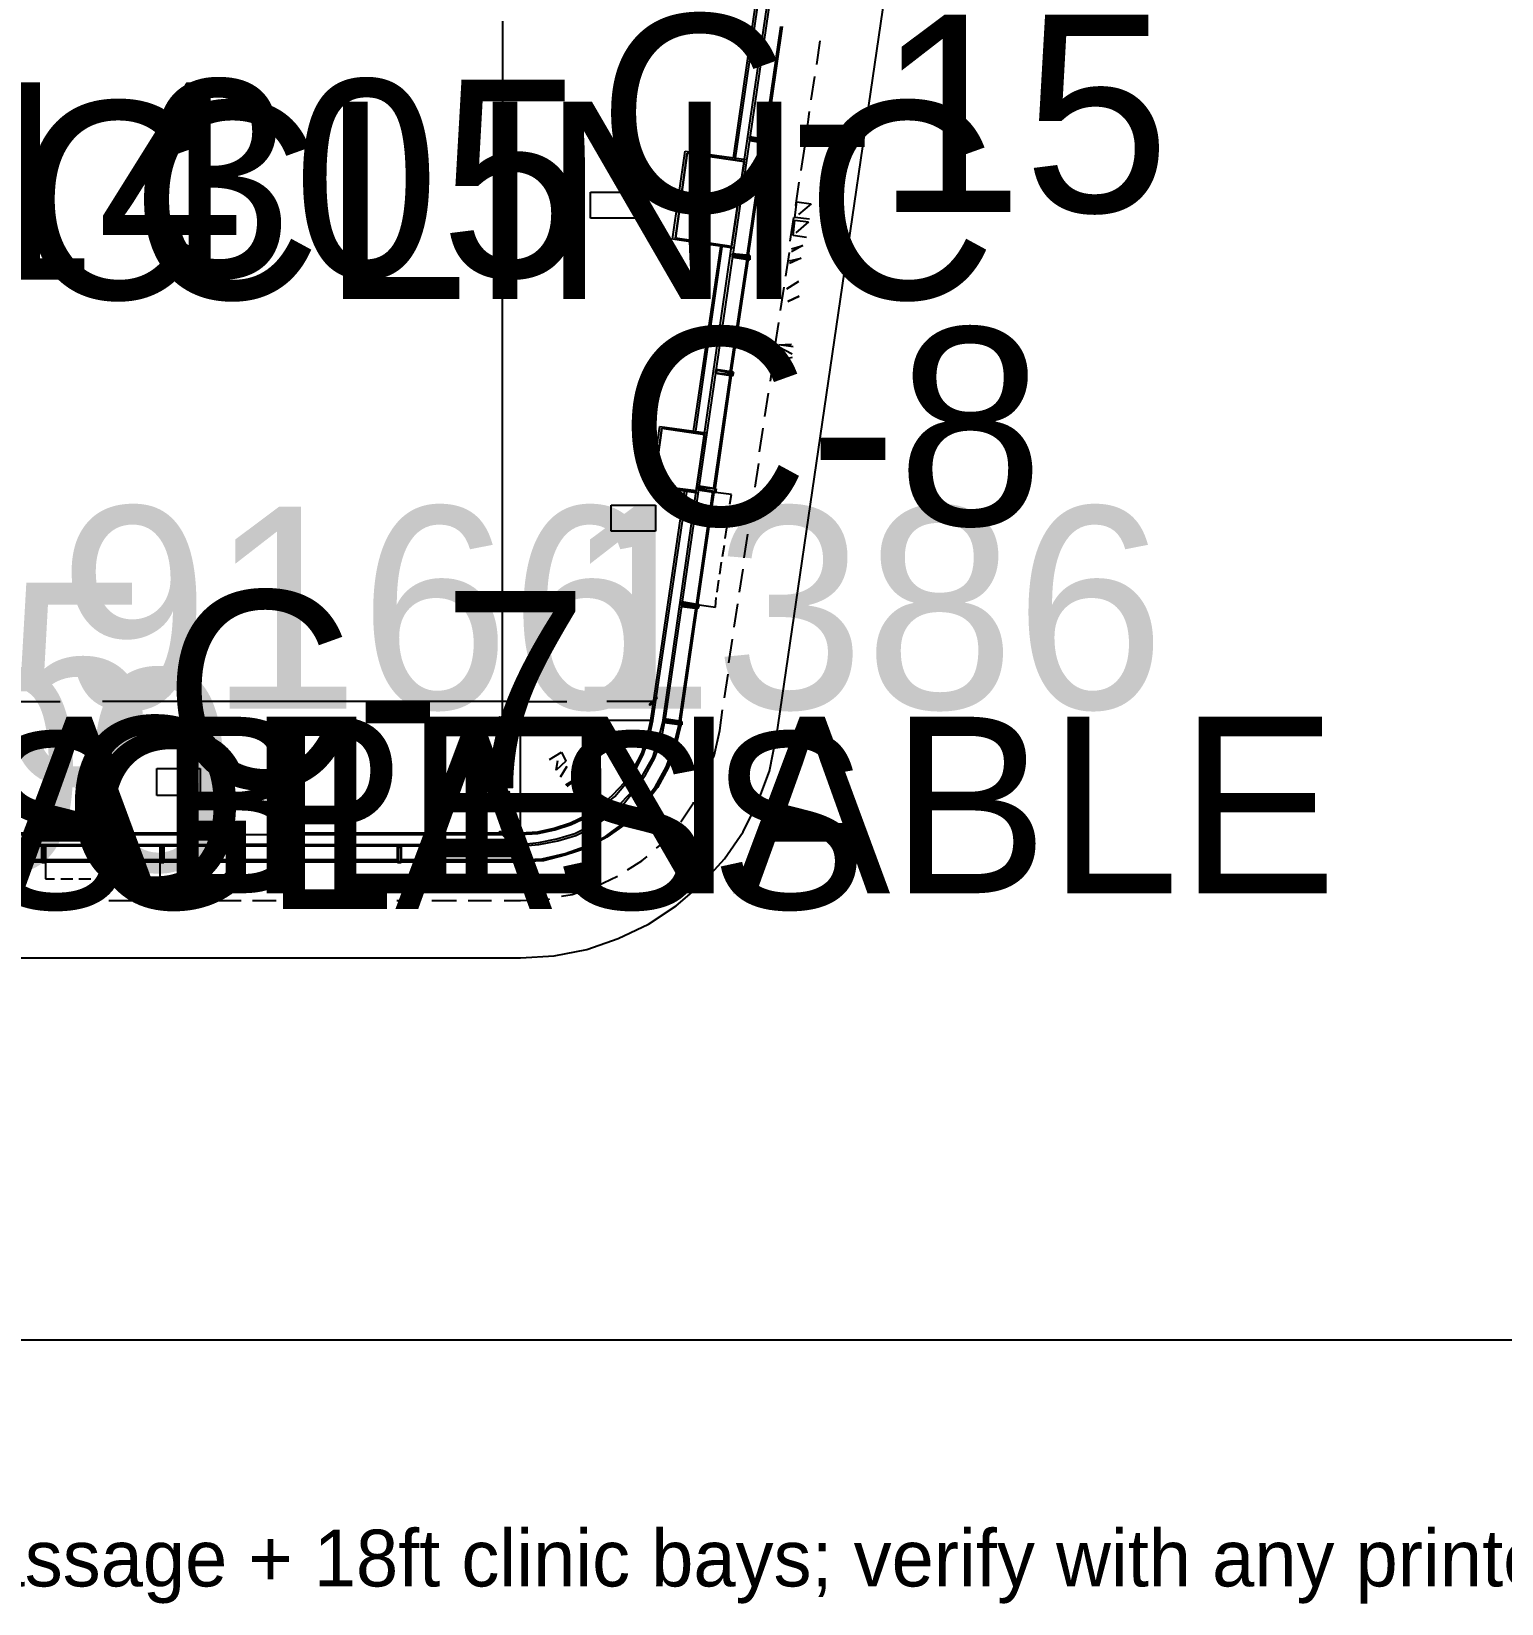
# Model space of a CAD drawing. Header units: feet. Extents: x -4 to 240, y -9 to 130.
# Drawn here: x 129.7 to 181.5, y -8.6 to 46.8 of the extents above; entities that cross this region are included whole.
import ezdxf

# ---------------------------------------------------------------- set-up
doc = ezdxf.new("R2010")
doc.units = ezdxf.units.FT
doc.layers.add('TEXT', color=3, linetype='Continuous')
doc.layers.add('WALLS', color=7, linetype='Continuous')

msp = doc.modelspace()

# ---------------------------------------------------------------- linework, layer by layer
at = {"layer": 'WALLS'}
for p, q in [((169.097, 112.089), (155.917, 21.882)), ((159.107, 71.26), (152, 22.456)), ((146.284, 62.775), (146.284, 41.531)), ((154.424, 42.36), (157.065, 60.606)), ((154.488, 42.271), (157.167, 60.67)), ((154.807, 42.233), (157.486, 60.644)), ((156.083, 46.992), (155.509, 43.037)), ((155.534, 42.998), (156.108, 46.992)), ((155.573, 42.998), (156.147, 46.992)), ((157.359, 45.652), (157.486, 46.482)), ((157.167, 44.402), (157.295, 45.231)), ((157.002, 43.164), (157.104, 43.994)), ((155.47, 42.871), (154.896, 38.915)), ((154.935, 38.915), (155.509, 42.871)), ((154.96, 38.915), (155.534, 42.871)), ((155.024, 43.062), (154.998, 43.1)), ((154.998, 43.1), (154.998, 42.973)), ((155.598, 42.998), (154.998, 43.1)), ((154.998, 42.973), (154.998, 43.1)), ((154.998, 43.1), (155.598, 42.998)), ((154.998, 42.973), (155.024, 43.062)), ((154.998, 43.062), (154.998, 43.062)), ((155.024, 42.998), (154.998, 42.973)), ((155.573, 42.909), (154.998, 42.973)), ((154.998, 42.973), (155.573, 42.871)), ((155.573, 42.871), (154.998, 42.973)), ((154.998, 42.973), (154.998, 42.973)), ((155.024, 43.062), (155.573, 42.998)), ((155.024, 42.998), (155.024, 43.062)), ((155.024, 43.062), (155.573, 42.973)), ((155.024, 42.998), (155.024, 43.062)), ((155.024, 43.062), (155.573, 42.973)), ((155.573, 42.909), (155.024, 42.998)), ((155.573, 42.909), (155.024, 42.998)), ((155.534, 42.871), (155.47, 42.871)), ((155.573, 42.998), (155.573, 42.909)), ((155.573, 42.871), (155.598, 42.998)), ((155.573, 42.973), (155.598, 42.998)), ((155.598, 42.998), (155.573, 42.871)), ((155.573, 42.973), (155.573, 42.909)), ((155.573, 42.973), (155.573, 42.909)), ((155.573, 42.973), (155.573, 42.973)), ((155.573, 42.909), (155.573, 42.871)), ((155.573, 42.871), (155.573, 42.871)), ((156.81, 41.914), (156.938, 42.743)), ((152.281, 39.49), (152.727, 42.59)), ((152.791, 42.526), (152.383, 39.528)), ((152.383, 39.528), (152.791, 42.526)), ((152.727, 42.59), (154.871, 42.297)), ((154.807, 42.233), (152.791, 42.526)), ((152.791, 42.526), (154.807, 42.233)), ((154.36, 39.234), (154.807, 42.233)), ((154.807, 42.233), (154.36, 39.234)), ((149.384, 41.148), (151.298, 41.148)), ((149.384, 40.23), (149.384, 41.148)), ((151.298, 41.148), (151.298, 40.23)), ((156.619, 40.676), (156.746, 41.506)), ((156.593, 40.255), (156.657, 40.804)), ((156.657, 40.804), (157.167, 40.74)), ((157.167, 40.74), (156.721, 40.357)), ((146.539, 39.936), (146.093, 39.847)), ((146.093, 39.847), (146.539, 39.936)), ((151.298, 40.23), (149.384, 40.23)), ((156.427, 39.426), (156.555, 40.255)), ((156.53, 39.617), (156.593, 40.166)), ((157.104, 40.191), (156.593, 40.255)), ((156.593, 40.166), (157.065, 40.102)), ((157.065, 40.102), (156.619, 39.719)), ((146.284, 18.501), (146.284, 39.745)), ((154.424, 39.171), (152.281, 39.49)), ((152.383, 39.528), (154.36, 39.234)), ((154.36, 39.234), (152.383, 39.528)), ((157.002, 39.553), (156.53, 39.617)), ((151.936, 22.456), (154.36, 39.234)), ((153.021, 32.727), (153.978, 39.234)), ((153.085, 32.638), (154.041, 39.298)), ((154.386, 38.89), (154.424, 38.979)), ((154.424, 38.954), (154.386, 38.979)), ((154.386, 38.979), (154.386, 38.852)), ((154.998, 38.915), (154.386, 38.979)), ((154.386, 38.852), (154.386, 38.979)), ((154.386, 38.979), (154.998, 38.915)), ((154.386, 38.954), (154.386, 38.954)), ((154.96, 38.788), (154.386, 38.89)), ((154.424, 38.89), (154.386, 38.852)), ((154.386, 38.852), (154.998, 38.762)), ((154.998, 38.762), (154.386, 38.852)), ((154.386, 38.852), (154.386, 38.852)), ((154.424, 38.979), (154.998, 38.89)), ((154.424, 38.89), (154.424, 38.954)), ((154.424, 38.954), (154.96, 38.89)), ((154.424, 38.89), (154.424, 38.954)), ((154.424, 38.954), (154.96, 38.89)), ((154.96, 38.826), (154.424, 38.89)), ((154.96, 38.826), (154.424, 38.89)), ((154.96, 38.89), (154.998, 38.915)), ((154.998, 38.89), (154.96, 38.788)), ((154.96, 38.89), (154.96, 38.826)), ((154.96, 38.89), (154.96, 38.826)), ((154.96, 38.89), (154.96, 38.89)), ((154.96, 38.826), (154.998, 38.762)), ((154.96, 38.826), (154.998, 38.762)), ((154.998, 38.762), (154.998, 38.915)), ((154.998, 38.915), (154.998, 38.762)), ((156.274, 38.188), (156.402, 39.018)), ((156.402, 38.724), (156.81, 38.826)), ((156.81, 38.826), (156.402, 38.635)), ((156.466, 39.145), (156.874, 39.273)), ((156.874, 39.273), (156.466, 39.043)), ((154.896, 38.788), (154.297, 34.807)), ((154.322, 34.807), (154.935, 38.788)), ((154.36, 34.807), (154.96, 38.788)), ((154.96, 38.788), (154.896, 38.788)), ((156.083, 36.976), (156.211, 37.805)), ((156.721, 37.997), (156.3, 37.742)), ((156.3, 37.742), (156.721, 37.997)), ((156.746, 37.486), (156.338, 37.295)), ((156.338, 37.295), (156.746, 37.486)), ((155.892, 35.726), (156.019, 36.555)), ((155.955, 35.19), (156.019, 35.7)), ((156.019, 35.764), (156.466, 35.789)), ((156.53, 35.7), (156.019, 35.764)), ((156.019, 35.7), (156.491, 35.445)), ((155.726, 34.488), (155.853, 35.317)), ((156.491, 35.317), (155.955, 35.19)), ((154.297, 34.679), (153.722, 30.724)), ((153.748, 30.724), (154.322, 34.679)), ((153.812, 34.896), (153.786, 34.769)), ((153.786, 34.769), (153.812, 34.896)), ((153.812, 34.769), (153.786, 34.769)), ((153.786, 34.769), (154.386, 34.679)), ((154.386, 34.679), (153.786, 34.769)), ((153.786, 34.769), (153.786, 34.769)), ((153.786, 30.724), (154.36, 34.679)), ((153.85, 34.871), (153.812, 34.896)), ((154.424, 34.807), (153.812, 34.896)), ((153.812, 34.896), (154.424, 34.807)), ((153.812, 34.769), (153.812, 34.871)), ((153.812, 34.871), (154.386, 34.807)), ((153.812, 34.769), (153.85, 34.871)), ((153.812, 34.769), (153.85, 34.871)), ((153.812, 34.871), (153.812, 34.871)), ((154.36, 34.679), (153.812, 34.769)), ((154.36, 34.705), (153.812, 34.769)), ((154.36, 34.705), (153.812, 34.769)), ((153.85, 34.871), (154.36, 34.769)), ((153.85, 34.871), (154.36, 34.769)), ((154.36, 34.679), (154.297, 34.679)), ((154.386, 34.807), (154.36, 34.679)), ((154.36, 34.769), (154.424, 34.807)), ((154.36, 34.769), (154.424, 34.807)), ((154.36, 34.769), (154.36, 34.705)), ((154.36, 34.769), (154.36, 34.705)), ((154.36, 34.705), (154.386, 34.679)), ((154.36, 34.679), (154.36, 34.679)), ((154.386, 34.679), (154.424, 34.807)), ((154.424, 34.807), (154.386, 34.679)), ((155.917, 34.769), (156.338, 34.833)), ((156.402, 34.705), (155.917, 34.769)), ((155.534, 33.238), (155.662, 34.067)), ((151.515, 30.788), (151.834, 32.893)), ((151.898, 32.829), (151.617, 30.813)), ((151.617, 30.813), (151.898, 32.829)), ((151.834, 32.893), (153.467, 32.663)), ((153.404, 32.6), (151.898, 32.829)), ((151.898, 32.829), (153.404, 32.6)), ((155.343, 32), (155.47, 32.829)), ((153.11, 30.622), (153.404, 32.6)), ((153.404, 32.6), (153.11, 30.622)), ((155.19, 30.75), (155.317, 31.579)), ((153.174, 30.533), (151.515, 30.788)), ((151.515, 22.52), (152.702, 30.596)), ((151.579, 22.52), (152.791, 30.66)), ((151.617, 30.813), (153.11, 30.622)), ((153.11, 30.622), (151.617, 30.813)), ((153.684, 30.596), (153.11, 26.603)), ((153.148, 26.603), (153.722, 30.596)), ((153.212, 30.788), (153.174, 30.66)), ((153.174, 30.66), (153.212, 30.788)), ((153.238, 30.686), (153.174, 30.66)), ((153.238, 30.686), (153.174, 30.66)), ((153.174, 30.66), (153.786, 30.558)), ((153.786, 30.558), (153.174, 30.66)), ((153.174, 26.603), (153.748, 30.558)), ((153.212, 30.66), (153.212, 30.788)), ((153.212, 30.788), (153.786, 30.686)), ((153.238, 30.75), (153.212, 30.788)), ((153.812, 30.686), (153.212, 30.788)), ((153.212, 30.788), (153.812, 30.686)), ((153.212, 30.75), (153.212, 30.75)), ((153.786, 30.596), (153.212, 30.66)), ((153.238, 30.686), (153.238, 30.75)), ((153.238, 30.75), (153.786, 30.686)), ((153.238, 30.686), (153.238, 30.75)), ((153.238, 30.75), (153.786, 30.686)), ((153.748, 30.596), (153.238, 30.686)), ((153.748, 30.596), (153.238, 30.686)), ((153.748, 30.558), (153.684, 30.596)), ((153.786, 30.686), (153.748, 30.596)), ((153.786, 30.686), (153.748, 30.596)), ((153.748, 30.596), (153.786, 30.558)), ((153.748, 30.558), (153.748, 30.558)), ((153.786, 30.686), (153.786, 30.596)), ((153.786, 30.558), (153.812, 30.686)), ((153.786, 30.686), (153.812, 30.686)), ((153.812, 30.686), (153.786, 30.558)), ((153.786, 30.686), (153.786, 30.686)), ((154.36, 30.494), (153.786, 30.558)), ((154.297, 30.15), (154.36, 30.494)), ((150.112, 30.112), (151.681, 30.112)), ((150.112, 29.193), (150.112, 30.112)), ((151.681, 30.112), (151.681, 29.193)), ((154.233, 29.537), (154.297, 29.959)), ((154.998, 29.512), (155.126, 30.341)), ((151.681, 29.193), (150.112, 29.193)), ((154.131, 28.938), (154.195, 29.321)), ((154.807, 28.262), (154.935, 29.091)), ((154.041, 28.3), (154.105, 28.708)), ((153.939, 27.687), (154.003, 28.108)), ((154.641, 27.049), (154.769, 27.853)), ((153.85, 27.049), (153.914, 27.47)), ((152.638, 26.641), (152.6, 26.705)), ((152.6, 26.705), (152.6, 26.539)), ((153.212, 26.603), (152.6, 26.705)), ((152.6, 26.539), (152.6, 26.705)), ((152.6, 26.705), (153.212, 26.603)), ((152.638, 26.641), (152.6, 26.705)), ((152.6, 26.577), (152.638, 26.667)), ((152.638, 26.667), (153.174, 26.577)), ((152.638, 26.577), (152.638, 26.641)), ((152.638, 26.641), (153.174, 26.577)), ((152.638, 26.577), (152.638, 26.641)), ((152.638, 26.641), (153.174, 26.577)), ((153.174, 26.475), (153.212, 26.603)), ((153.174, 26.577), (153.212, 26.603)), ((153.212, 26.603), (153.174, 26.475)), ((153.212, 26.603), (153.786, 26.514)), ((153.786, 26.514), (153.812, 26.858)), ((154.45, 25.812), (154.577, 26.641)), ((153.085, 26.475), (152.51, 22.52)), ((152.536, 22.52), (153.11, 26.475)), ((152.574, 22.494), (153.148, 26.475)), ((153.174, 26.475), (152.6, 26.577)), ((152.638, 26.577), (152.6, 26.539)), ((152.6, 26.539), (153.174, 26.475)), ((153.174, 26.475), (152.6, 26.539)), ((152.6, 26.539), (152.6, 26.539)), ((153.174, 26.514), (152.638, 26.577)), ((153.174, 26.514), (152.638, 26.577)), ((153.148, 26.475), (153.085, 26.475)), ((153.174, 26.577), (153.174, 26.475)), ((153.174, 26.577), (153.174, 26.514)), ((153.174, 26.577), (153.174, 26.514)), ((153.174, 26.577), (153.174, 26.577)), ((153.174, 26.514), (153.174, 26.475)), ((153.174, 26.475), (153.174, 26.475)), ((154.258, 24.561), (154.386, 25.391)), ((154.105, 23.324), (154.233, 24.153)), ((147.024, 23.324), (146.769, 23.094)), ((147.024, 23.324), (146.769, 23.094)), ((147.049, 23.324), (146.794, 23.069)), ((146.794, 23.069), (147.049, 23.324)), ((146.794, 23.069), (147.049, 23.324)), ((146.794, 23.069), (147.049, 23.324)), ((147.049, 23.324), (147.024, 23.324)), ((151.451, 23.069), (151.707, 23.324)), ((151.707, 23.324), (151.451, 23.094)), ((151.49, 23.069), (151.745, 23.324)), ((151.745, 23.324), (151.707, 23.324)), ((115.981, 23.196), (130.692, 23.196)), ((146.922, 23.196), (132.185, 23.196)), ((146.769, 23.094), (146.794, 23.069)), ((146.922, 23.196), (146.922, 23.196)), ((146.922, 18.501), (146.922, 23.196)), ((146.922, 23.196), (148.555, 23.196)), ((146.922, 18.501), (146.922, 23.196)), ((151.579, 23.196), (149.959, 23.196)), ((151.579, 22.52), (151.579, 23.196)), ((151.579, 23.196), (151.579, 23.196)), ((153.939, 22.175), (154.041, 22.903)), ((146.411, 22.392), (146.156, 22.648)), ((146.195, 22.648), (146.156, 22.622)), ((146.156, 22.622), (146.411, 22.367)), ((146.45, 22.392), (146.195, 22.648)), ((151.579, 22.52), (146.284, 22.52)), ((146.284, 22.52), (146.284, 21.219)), ((146.284, 22.52), (146.284, 22.52)), ((151.388, 21.946), (151.515, 22.52)), ((151.451, 21.92), (151.579, 22.52)), ((151.579, 22.52), (151.579, 22.52)), ((151.579, 22.52), (151.579, 22.52)), ((151.77, 21.818), (151.936, 22.456)), ((151.872, 21.818), (152, 22.456)), ((152.026, 22.558), (152, 22.584)), ((152, 22.584), (152, 22.456)), ((152.6, 22.494), (152, 22.584)), ((152, 22.456), (152, 22.584)), ((152, 22.584), (152.6, 22.494)), ((152, 22.456), (152.026, 22.558)), ((152, 22.558), (152, 22.558)), ((152.026, 22.494), (152, 22.456)), ((152.574, 22.392), (152, 22.456)), ((152, 22.456), (152.6, 22.367)), ((152.6, 22.367), (152, 22.456)), ((152, 22.456), (152, 22.456)), ((152.026, 22.558), (152.6, 22.494)), ((152.026, 22.494), (152.026, 22.558)), ((152.026, 22.558), (152.574, 22.456)), ((152.026, 22.494), (152.026, 22.558)), ((152.026, 22.558), (152.574, 22.456)), ((152.574, 22.392), (152.026, 22.494)), ((152.574, 22.392), (152.026, 22.494)), ((152.319, 21.627), (152.51, 22.392)), ((152.344, 21.601), (152.536, 22.367)), ((152.574, 22.367), (152.383, 21.601)), ((152.51, 22.392), (152.574, 22.367)), ((152.6, 22.494), (152.574, 22.392)), ((152.574, 22.456), (152.6, 22.494)), ((152.574, 22.456), (152.574, 22.392)), ((152.574, 22.456), (152.574, 22.392)), ((152.574, 22.456), (152.574, 22.456)), ((152.574, 22.392), (152.6, 22.367)), ((152.574, 22.367), (152.574, 22.367)), ((152.6, 22.367), (152.6, 22.494)), ((152.6, 22.494), (152.6, 22.367)), ((153.748, 21.282), (153.939, 22.175)), ((151.196, 21.372), (151.388, 21.946)), ((151.26, 21.346), (151.451, 21.92)), ((151.579, 21.219), (151.77, 21.818)), ((151.643, 21.18), (151.872, 21.818)), ((152.064, 20.9), (152.319, 21.627)), ((152.319, 21.627), (152.383, 21.601)), ((155.7, 20.734), (155.917, 21.882)), ((147.943, 21.155), (148.364, 21.41)), ((148.172, 20.772), (148.236, 21.116)), ((148.517, 21.091), (148.172, 20.772)), ((148.364, 21.41), (148.517, 21.091)), ((150.915, 20.836), (151.196, 21.372)), ((150.979, 20.797), (151.26, 21.346)), ((151.26, 20.644), (151.579, 21.219)), ((151.324, 20.606), (151.643, 21.18)), ((152.089, 20.861), (152.344, 21.601)), ((152.383, 21.601), (152.128, 20.861)), ((153.684, 21.18), (153.748, 21.282)), ((134.099, 20.836), (135.63, 20.836)), ((134.099, 19.879), (134.099, 20.836)), ((135.63, 20.836), (135.63, 19.879)), ((136.498, 18.093), (136.498, 20.734)), ((136.498, 20.734), (138.667, 20.734)), ((136.561, 20.67), (138.603, 20.67)), ((136.561, 18.156), (136.561, 20.67)), ((136.561, 20.67), (138.603, 20.67)), ((136.561, 18.156), (136.561, 20.67)), ((138.603, 20.67), (138.603, 18.156)), ((138.603, 20.67), (138.603, 18.156)), ((138.667, 20.734), (138.667, 18.093)), ((148.325, 20.542), (148.555, 20.9)), ((148.555, 20.9), (148.325, 20.542)), ((148.517, 20.262), (148.938, 20.517)), ((148.938, 20.517), (148.555, 20.198)), ((150.596, 20.351), (150.915, 20.836)), ((150.622, 20.287), (150.979, 20.797)), ((150.915, 20.096), (151.26, 20.644)), ((150.941, 20.07), (151.324, 20.606)), ((151.681, 20.198), (152.064, 20.9)), ((151.707, 20.198), (152.089, 20.861)), ((152.128, 20.861), (151.745, 20.159)), ((152.064, 20.9), (152.128, 20.861)), ((153.429, 20.415), (153.557, 20.772)), ((155.279, 19.649), (155.7, 20.734)), ((146.539, 20.006), (146.093, 19.904)), ((146.093, 19.904), (146.539, 20.006)), ((148.836, 20.223), (149.155, 20.159)), ((148.836, 19.879), (148.836, 20.223)), ((149.155, 20.159), (148.836, 19.879)), ((150.175, 19.904), (150.596, 20.351)), ((150.239, 19.841), (150.622, 20.287)), ((150.469, 19.624), (150.915, 20.096)), ((150.533, 19.56), (150.941, 20.07)), ((151.196, 19.56), (151.681, 20.198)), ((151.234, 19.56), (151.707, 20.198)), ((151.745, 20.159), (151.26, 19.522)), ((151.681, 20.198), (151.745, 20.159)), ((153.212, 20.006), (153.429, 20.415)), ((135.63, 19.879), (134.099, 19.879)), ((146.284, 18.501), (146.284, 19.777)), ((149.027, 19.904), (149.384, 19.841)), ((149.027, 19.56), (149.027, 19.904)), ((149.384, 19.841), (149.027, 19.56)), ((149.474, 19.241), (149.193, 19.649)), ((149.219, 19.177), (149.729, 19.496)), ((149.257, 19.113), (149.767, 19.458)), ((149.729, 19.496), (150.175, 19.904)), ((149.767, 19.458), (150.239, 19.841)), ((149.984, 19.177), (150.469, 19.624)), ((150.022, 19.139), (150.533, 19.56)), ((150.66, 19.011), (151.196, 19.56)), ((150.686, 18.986), (151.234, 19.56)), ((151.26, 19.522), (150.686, 18.947)), ((151.196, 19.56), (151.26, 19.522)), ((152.574, 18.947), (153.021, 19.624)), ((153.021, 19.624), (153.021, 19.649)), ((154.769, 18.603), (155.279, 19.649)), ((148.108, 18.73), (148.683, 18.922)), ((148.134, 18.667), (148.708, 18.858)), ((148.683, 18.922), (149.219, 19.177)), ((148.708, 18.858), (149.257, 19.113)), ((149.64, 19.241), (149.282, 19.305)), ((149.282, 19.266), (149.64, 19.203)), ((149.282, 19.266), (149.64, 19.177)), ((149.41, 18.82), (149.984, 19.177)), ((149.448, 18.756), (150.022, 19.139)), ((149.474, 19.241), (149.474, 19.241)), ((149.64, 19.177), (149.64, 19.241)), ((149.92, 18.437), (150.558, 18.922)), ((149.92, 18.437), (150.558, 18.884)), ((150.596, 18.858), (149.959, 18.411)), ((150.341, 19.394), (150.214, 19.305)), ((150.214, 19.305), (150.341, 19.394)), ((150.278, 19.305), (150.214, 19.305)), ((150.214, 19.305), (150.622, 18.858)), ((150.622, 18.858), (150.214, 19.305)), ((150.278, 19.305), (150.214, 19.305)), ((150.239, 19.305), (150.341, 19.368)), ((150.622, 18.858), (150.239, 19.305)), ((150.278, 19.305), (150.303, 19.33)), ((150.278, 19.305), (150.303, 19.33)), ((150.622, 18.884), (150.278, 19.305)), ((150.622, 18.884), (150.278, 19.305)), ((150.303, 19.33), (150.341, 19.394)), ((150.303, 19.33), (150.341, 19.394)), ((150.303, 19.33), (150.686, 18.922)), ((150.303, 19.33), (150.686, 18.922)), ((150.724, 18.922), (150.341, 19.394)), ((150.341, 19.394), (150.724, 18.922)), ((150.341, 19.368), (150.686, 18.922)), ((150.558, 18.922), (150.596, 18.858)), ((150.686, 18.922), (150.622, 18.858)), ((150.686, 18.922), (150.622, 18.884)), ((150.622, 18.858), (150.724, 18.922)), ((150.724, 18.922), (150.622, 18.858)), ((150.686, 18.922), (150.622, 18.884)), ((150.622, 18.884), (150.622, 18.858)), ((150.622, 18.858), (150.622, 18.858)), ((150.686, 18.922), (150.724, 18.922)), ((150.686, 18.922), (150.686, 18.922)), ((120.612, 18.565), (136.498, 18.565)), ((120.612, 18.501), (146.922, 18.501)), ((138.667, 18.565), (146.922, 18.565)), ((146.156, 18.628), (146.411, 18.373)), ((146.156, 18.628), (146.411, 18.373)), ((146.156, 18.603), (146.411, 18.373)), ((146.156, 18.603), (146.411, 18.373)), ((146.45, 18.373), (146.195, 18.628)), ((146.45, 18.373), (146.195, 18.628)), ((146.922, 18.501), (146.284, 18.501)), ((146.922, 18.501), (146.284, 18.501)), ((146.411, 18.373), (146.45, 18.373)), ((146.411, 18.373), (146.45, 18.373)), ((146.922, 18.565), (147.534, 18.603)), ((146.922, 18.501), (147.534, 18.539)), ((146.922, 18.501), (146.922, 18.501)), ((146.922, 18.501), (146.922, 18.501)), ((146.922, 18.501), (146.922, 18.501)), ((146.922, 18.501), (146.922, 18.501)), ((147.534, 18.603), (148.108, 18.73)), ((147.534, 18.539), (148.134, 18.667)), ((147.56, 18.22), (148.198, 18.348)), ((148.198, 18.348), (148.836, 18.539)), ((148.236, 18.284), (148.874, 18.475)), ((148.836, 18.539), (149.41, 18.82)), ((148.874, 18.475), (149.448, 18.756)), ((149.219, 18.054), (149.92, 18.437)), ((149.219, 18.093), (149.92, 18.437)), ((149.959, 18.411), (149.257, 18.029)), ((149.92, 18.437), (149.959, 18.411)), ((151.898, 18.182), (152.281, 18.628)), ((154.105, 17.646), (154.769, 18.603)), ((136.561, 18.093), (120.255, 18.093)), ((120.612, 18.156), (146.922, 18.156)), ((130.054, 17.518), (130.054, 18.093)), ((130.054, 18.093), (130.144, 18.093)), ((130.08, 18.054), (130.054, 18.093)), ((130.054, 18.093), (130.054, 17.518)), ((130.182, 18.093), (130.054, 18.093)), ((130.054, 17.518), (130.054, 18.093)), ((130.054, 18.093), (130.182, 18.093)), ((130.054, 18.054), (130.054, 18.054)), ((130.08, 17.544), (130.08, 18.054)), ((130.08, 18.054), (130.144, 18.054)), ((130.08, 17.544), (130.08, 18.054)), ((130.08, 18.054), (130.144, 18.054)), ((130.144, 18.093), (130.144, 17.518)), ((130.144, 18.054), (130.182, 18.093)), ((130.144, 18.054), (130.144, 17.544)), ((130.144, 18.054), (130.144, 17.544)), ((130.144, 18.054), (130.144, 18.054)), ((130.182, 17.518), (130.182, 18.093)), ((130.182, 18.093), (130.182, 17.518)), ((134.226, 17.518), (134.226, 18.093)), ((134.226, 18.093), (134.354, 18.093)), ((134.265, 18.054), (134.226, 18.093)), ((134.226, 18.093), (134.226, 17.518)), ((134.354, 18.093), (134.226, 18.093)), ((134.226, 17.518), (134.226, 18.093)), ((134.226, 18.093), (134.354, 18.093)), ((134.226, 18.054), (134.226, 18.054)), ((134.265, 17.544), (134.265, 18.054)), ((134.265, 18.054), (134.329, 18.054)), ((134.265, 17.544), (134.265, 18.054)), ((134.265, 18.054), (134.329, 18.054)), ((134.329, 18.054), (134.354, 18.093)), ((134.329, 18.054), (134.329, 17.544)), ((134.329, 18.054), (134.329, 17.544)), ((134.329, 18.054), (134.329, 18.054)), ((134.354, 18.093), (134.354, 17.518)), ((134.354, 17.518), (134.354, 18.093)), ((134.354, 18.093), (134.354, 17.518)), ((138.603, 18.156), (136.561, 18.156)), ((138.603, 18.156), (136.561, 18.156)), ((138.603, 18.093), (136.561, 18.093)), ((138.437, 18.054), (138.411, 18.093)), ((138.411, 18.093), (138.411, 17.518)), ((138.539, 18.093), (138.411, 18.093)), ((138.411, 17.518), (138.411, 18.093)), ((138.411, 18.093), (138.539, 18.093)), ((138.411, 18.054), (138.411, 18.054)), ((138.437, 17.518), (138.437, 18.093)), ((138.437, 18.093), (138.539, 18.093)), ((138.437, 17.544), (138.437, 18.054)), ((138.437, 18.054), (138.501, 18.054)), ((138.437, 17.544), (138.437, 18.054)), ((138.437, 18.054), (138.501, 18.054)), ((138.501, 18.054), (138.539, 18.093)), ((138.501, 18.054), (138.501, 17.544)), ((138.501, 18.054), (138.501, 17.544)), ((138.501, 18.054), (138.501, 18.054)), ((138.539, 18.093), (138.539, 17.518)), ((138.539, 17.518), (138.539, 18.093)), ((138.539, 18.093), (138.539, 17.518)), ((146.922, 18.093), (138.603, 18.093)), ((142.622, 18.054), (142.584, 18.093)), ((142.584, 18.093), (142.584, 17.518)), ((142.711, 18.093), (142.584, 18.093)), ((142.584, 17.518), (142.584, 18.093)), ((142.584, 18.093), (142.711, 18.093)), ((142.584, 18.054), (142.584, 18.054)), ((142.622, 17.518), (142.622, 18.093)), ((142.622, 18.093), (142.711, 18.093)), ((142.622, 17.544), (142.622, 18.054)), ((142.622, 18.054), (142.686, 18.054)), ((142.622, 17.544), (142.622, 18.054)), ((142.622, 18.054), (142.686, 18.054)), ((142.686, 18.054), (142.711, 18.093)), ((142.686, 18.054), (142.686, 17.544)), ((142.686, 18.054), (142.686, 17.544)), ((142.686, 18.054), (142.686, 18.054)), ((142.711, 18.093), (142.711, 17.518)), ((142.711, 17.518), (142.711, 18.093)), ((142.711, 18.093), (142.711, 17.518)), ((146.833, 18.054), (146.769, 18.093)), ((146.769, 18.093), (146.769, 17.518)), ((146.922, 18.093), (146.769, 18.093)), ((146.769, 17.518), (146.769, 18.093)), ((146.769, 18.093), (146.922, 18.093)), ((146.833, 18.054), (146.769, 18.093)), ((146.794, 17.518), (146.794, 18.093)), ((146.794, 18.093), (146.896, 18.093)), ((146.833, 17.544), (146.833, 18.054)), ((146.833, 18.054), (146.896, 18.054)), ((146.833, 17.544), (146.833, 18.054)), ((146.833, 18.054), (146.896, 18.054)), ((146.896, 18.093), (146.896, 17.518)), ((146.896, 18.054), (146.922, 18.093)), ((146.896, 18.054), (146.896, 17.544)), ((146.896, 18.054), (146.896, 17.544)), ((146.896, 18.054), (146.896, 18.054)), ((146.922, 18.156), (147.56, 18.22)), ((146.922, 18.093), (147.56, 18.156)), ((146.922, 17.518), (146.922, 18.093)), ((146.922, 18.093), (146.922, 17.518)), ((147.56, 18.156), (148.236, 18.284)), ((147.687, 17.646), (148.491, 17.837)), ((147.726, 17.608), (148.491, 17.799)), ((148.491, 17.774), (147.726, 17.582)), ((148.491, 17.837), (149.219, 18.093)), ((148.491, 17.799), (149.219, 18.054)), ((149.257, 18.029), (148.491, 17.774)), ((148.491, 17.837), (148.491, 17.774)), ((149.219, 18.093), (149.257, 18.029)), ((151.196, 17.582), (151.388, 17.735)), ((151.707, 18.029), (151.898, 18.182)), ((130.054, 17.608), (125.997, 17.608)), ((125.997, 17.582), (130.054, 17.582)), ((125.997, 17.544), (130.054, 17.544)), ((130.054, 17.544), (130.054, 17.608)), ((130.08, 17.544), (130.054, 17.518)), ((130.144, 17.518), (130.054, 17.518)), ((130.054, 17.518), (130.182, 17.518)), ((130.182, 17.518), (130.054, 17.518)), ((130.054, 17.518), (130.054, 17.518)), ((130.144, 17.544), (130.08, 17.544)), ((130.144, 17.544), (130.08, 17.544)), ((130.144, 17.544), (130.182, 17.518)), ((130.144, 17.518), (130.144, 17.518)), ((134.226, 17.608), (130.182, 17.608)), ((130.182, 17.582), (134.226, 17.582)), ((130.182, 17.544), (134.226, 17.544)), ((130.182, 17.518), (130.182, 16.944)), ((134.226, 17.544), (134.226, 17.608)), ((134.265, 17.544), (134.226, 17.518)), ((134.354, 17.518), (134.226, 17.518)), ((134.226, 17.518), (134.354, 17.518)), ((134.354, 17.518), (134.226, 17.518)), ((134.226, 17.518), (134.226, 17.518)), ((134.226, 16.944), (134.226, 17.518)), ((134.329, 17.544), (134.265, 17.544)), ((134.329, 17.544), (134.265, 17.544)), ((134.329, 17.544), (134.354, 17.518)), ((134.329, 17.518), (134.329, 17.518)), ((138.411, 17.608), (134.354, 17.608)), ((134.354, 17.582), (138.411, 17.582)), ((134.354, 17.544), (138.411, 17.544)), ((138.411, 17.544), (138.411, 17.608)), ((138.437, 17.544), (138.411, 17.518)), ((138.411, 17.518), (138.539, 17.518)), ((138.539, 17.518), (138.411, 17.518)), ((138.411, 17.518), (138.411, 17.518)), ((138.501, 17.544), (138.437, 17.544)), ((138.501, 17.544), (138.437, 17.544)), ((138.539, 17.518), (138.437, 17.518)), ((138.501, 17.544), (138.539, 17.518)), ((138.501, 17.518), (138.501, 17.518)), ((142.584, 17.608), (138.539, 17.608)), ((138.539, 17.582), (142.584, 17.582)), ((138.539, 17.544), (142.584, 17.544)), ((142.584, 17.544), (142.584, 17.608)), ((142.622, 17.544), (142.584, 17.518)), ((142.584, 17.518), (142.711, 17.518)), ((142.711, 17.518), (142.584, 17.518)), ((142.584, 17.518), (142.584, 17.518)), ((142.686, 17.544), (142.622, 17.544)), ((142.686, 17.544), (142.622, 17.544)), ((142.711, 17.518), (142.622, 17.518)), ((142.686, 17.544), (142.711, 17.518)), ((142.686, 17.518), (142.686, 17.518)), ((146.769, 17.608), (142.711, 17.608)), ((142.711, 17.582), (146.769, 17.582)), ((142.711, 17.544), (146.769, 17.544)), ((146.769, 17.544), (146.769, 17.608)), ((146.833, 17.544), (146.769, 17.518)), ((146.833, 17.544), (146.769, 17.518)), ((146.769, 17.518), (146.922, 17.518)), ((146.922, 17.518), (146.769, 17.518)), ((146.896, 17.518), (146.794, 17.518)), ((146.896, 17.544), (146.833, 17.544)), ((146.896, 17.544), (146.833, 17.544)), ((146.896, 17.544), (146.922, 17.518)), ((146.896, 17.518), (146.896, 17.518)), ((146.922, 17.608), (147.687, 17.646)), ((146.922, 17.582), (147.726, 17.608)), ((147.726, 17.582), (146.922, 17.544)), ((147.687, 17.646), (147.726, 17.582)), ((150.686, 17.263), (151.196, 17.582)), ((153.301, 16.753), (154.105, 17.646)), ((130.182, 16.944), (130.501, 16.944)), ((130.718, 16.944), (131.139, 16.944)), ((131.356, 16.944), (131.777, 16.944)), ((131.994, 16.944), (132.415, 16.944)), ((132.632, 16.944), (133.053, 16.944)), ((133.244, 16.944), (133.691, 16.944)), ((133.882, 16.944), (134.226, 16.944)), ((149.576, 16.689), (149.601, 16.689)), ((149.601, 16.689), (150.341, 17.033)), ((152.408, 15.987), (153.301, 16.753)), ((129.888, 16.179), (130.718, 16.179)), ((131.164, 16.179), (131.994, 16.179)), ((132.415, 16.179), (133.27, 16.179)), ((133.691, 16.179), (134.52, 16.179)), ((134.967, 16.179), (135.796, 16.179)), ((136.204, 16.179), (137.072, 16.179)), ((137.48, 16.179), (138.309, 16.179)), ((138.756, 16.179), (139.585, 16.179)), ((140.006, 16.179), (140.861, 16.179)), ((141.282, 16.179), (142.112, 16.179)), ((142.558, 16.179), (143.388, 16.179)), ((143.796, 16.179), (144.663, 16.179)), ((145.072, 16.179), (145.901, 16.179)), ((146.348, 16.179), (146.922, 16.179)), ((146.922, 16.179), (147.815, 16.204)), ((147.815, 16.204), (147.943, 16.242)), ((148.364, 16.332), (148.746, 16.396)), ((148.746, 16.396), (149.193, 16.561)), ((151.426, 15.349), (152.408, 15.987)), ((150.367, 14.839), (151.426, 15.349)), ((148.108, 14.226), (149.257, 14.456)), ((149.257, 14.456), (150.367, 14.839)), ((21.308, 14.163), (146.922, 14.163)), ((146.922, 14.163), (148.108, 14.226)), ((194.386, 0.676), (-4.172, 0.676))]:
    msp.add_line(p, q, dxfattribs=at)

# ---------------------------------------------------------------- texts
at = {"layer": 'TEXT'}
for s, height, p in [('C-15', 6.9589, (149.64, 40.447)), ('C-14', 6.9589, (117.002, 38.061)), ('305', 6.9589, (133.716, 38.15)), ('CLINIC', 6.9589, (105.365, 37.384)), ('CLINIC', 6.9589, (133.18, 37.384)), ('C-8', 6.9589, (150.367, 29.41)), ('9166', 7.1196, (130.654, 22.941)), ('1386', 7.1196, (148.453, 22.941)), ('925', 7.1196, (118.124, 20.262)), ('C-7', 6.9589, (134.329, 20.134)), ('2300', 7.1196, (115.636, 17.225)), ('OPENABLE ', 6.2239, (104.982, 16.434)), ('OPENABLE ', 6.2239, (130.82, 16.434)), ('GLASS', 6.2239, (105.518, 15.885)), ('GLASS', 6.2239, (131.394, 15.885)), ('SOLARIS SHINE - TYPICAL FLOOR (3-7) - vector extract from builder PDF. UNITS: FEET. Calibrated: 8ft passage + 18ft clinic bays; verify with any printed dim before use. Page-up on source = SOUTH.', 2, (0, -8))]:
    msp.add_text(s, height=height, dxfattribs=at).set_placement(p)

doc.saveas('drawing.dxf')
